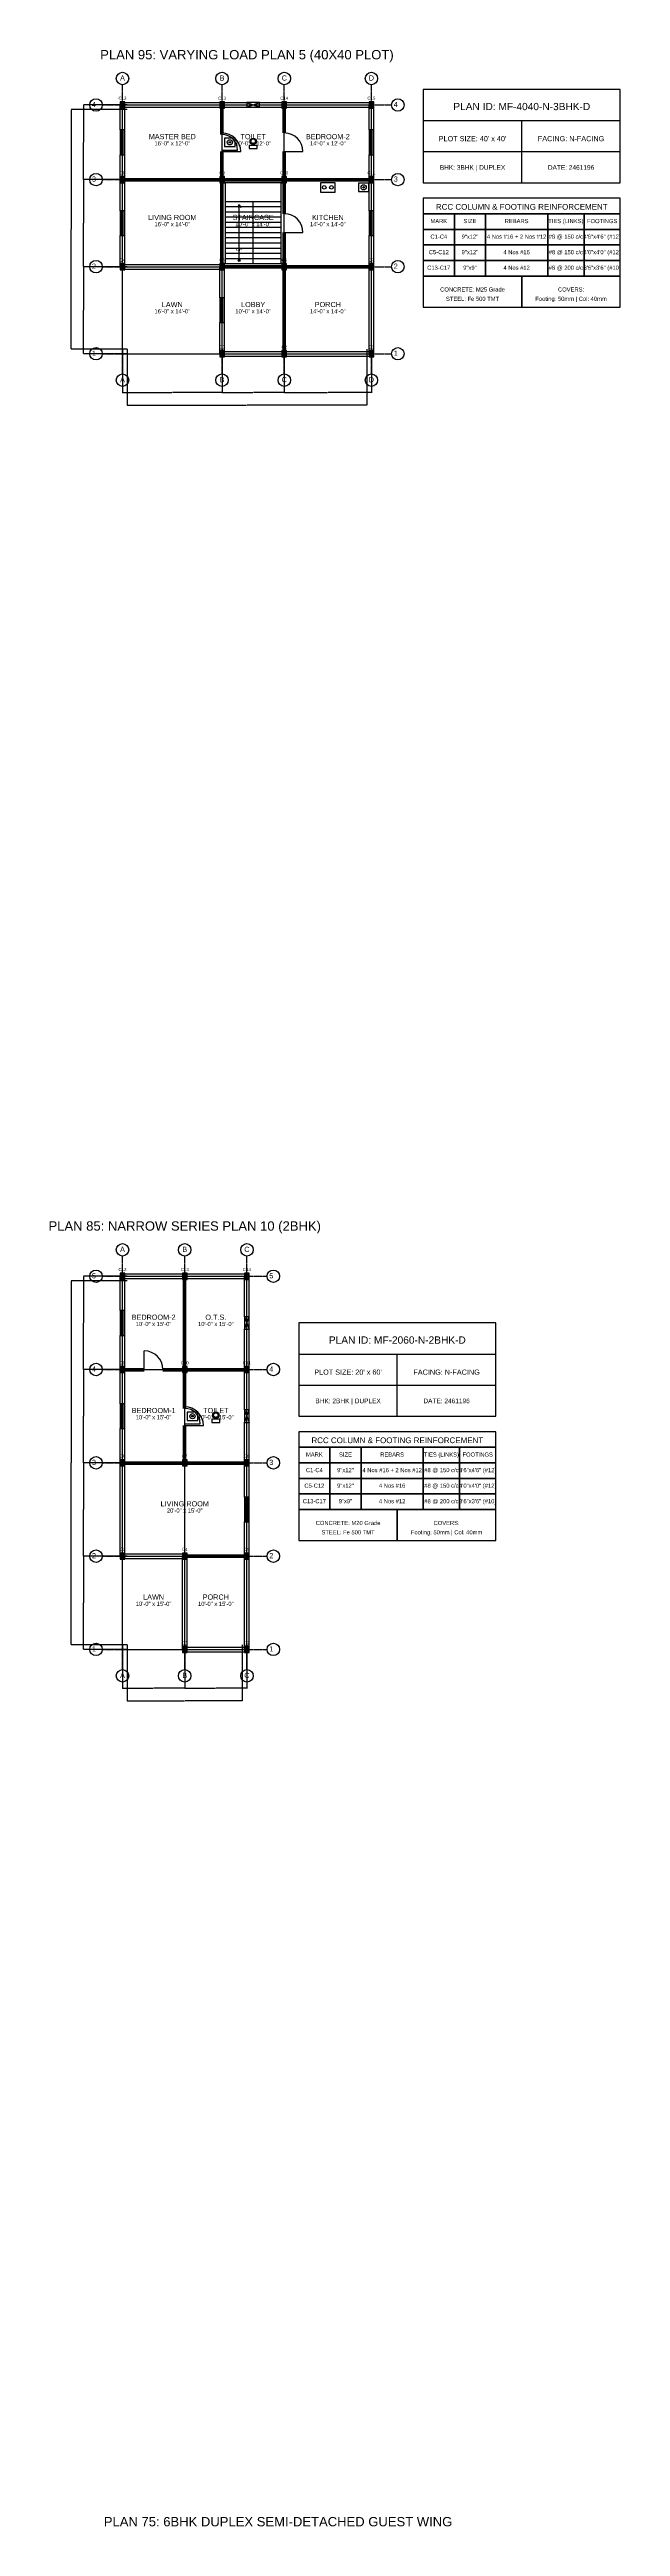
# Model space of a CAD drawing. Header units: inches. Extents: x -134 to 23580, y -99 to 23207.
# Drawn here: x 9859 to 10960, y 18308 to 23087 of the extents above; entities that cross this region are included whole.
import ezdxf
from ezdxf.enums import TextEntityAlignment as Align

# ---------------------------------------------------------------- set-up
doc = ezdxf.new("R2010")
doc.units = ezdxf.units.IN
doc.header["$MEASUREMENT"] = 0
doc.linetypes.add('CENTER', pattern=[2, 1.25, -0.25, 0.25, -0.25])
for name, color, linetype in [('A-COL-HATCH', 251, 'Continuous'), ('A-COLUMN', 1, 'Continuous'), ('A-DIM', 5, 'Continuous'), ('A-DOOR', 30, 'Continuous'), ('A-FIXTURE', 8, 'Continuous'), ('A-STAIR', 6, 'Continuous'), ('A-TEXT', 2, 'Continuous'), ('A-WALL-EXT', 7, 'Continuous'), ('A-WALL-INT', 9, 'Continuous'), ('A-WINDOW', 4, 'Continuous'), ('S-BEAM-FRAMING', 2, 'Continuous'), ('S-BUBBLE', 4, 'Continuous'), ('S-GRID-CENTER', 8, 'CENTER'), ('S-TABLE', 7, 'Continuous'), ('S-TEXT', 3, 'Continuous')]:
    doc.layers.add(name, color=color, linetype=linetype)
doc.styles.get("Standard").update_dxf_attribs({"font": 'arial.ttf'})
doc.dimstyles.get("Standard").update_dxf_attribs({"dimtxt": 0.18, "dimasz": 0.18, "dimexe": 0.18, "dimexo": 0.0625, "dimgap": 0.09, "dimtad": 0, "dimtih": 1, "dimtoh": 1, "dimdec": 4, "dimzin": 0, "dimdsep": 46, "dimtxsty": 'Standard', "dimcen": 0.09, "dimadec": 0, "dimazin": 0, "dimtfac": 1, "dimtdec": 4, "dimtofl": 0, "dimtmove": 0, "dimatfit": 3, "dimfxl": 1, "dimtolj": 1, "dimtzin": 0, "dimarcsym": 0})

# ---------------------------------------------------------------- blocks, each defined once
blk = doc.blocks.new('*D732')
at = {"layer": 'A-DIM', "color": 0, "lineweight": -2, "transparency": 16777216}
for p, q in [((10000, 20008.9), (10000, 19924.8)), ((10120, 20008.9), (10120, 19924.8)), ((10000.2, 19925), (10059.4, 19925)), ((10119.8, 19925), (10060.6, 19925))]:
    blk.add_line(p, q, dxfattribs=at)
at = {"layer": 'A-DIM', "color": 0, "transparency": 16777216}
for points in [[(10000.2, 19925), (10000.2, 19925), (10000, 19925)], [(10119.8, 19925), (10119.8, 19925), (10120, 19925)]]:
    blk.add_solid(points, dxfattribs=at)
at = {"layer": 'Defpoints', "color": 0, "transparency": 16777216}
for p in [(10000, 20009), (10120, 20009), (10120, 19925)]:
    blk.add_point(p, dxfattribs=at)
at = {"layer": 'A-DIM', "color": 0, "transparency": 16777216, "insert": (10060, 19925), "char_height": 0.18, "attachment_point": 5}
blk.add_mtext('\\A1;120.0000', dxfattribs=at)
blk = doc.blocks.new('*D733')
at = {"layer": 'A-DIM', "color": 0, "lineweight": -2, "transparency": 16777216}
for p, q in [((10120, 20008.9), (10120, 19924.8)), ((10240, 20008.9), (10240, 19924.8)), ((10120.2, 19925), (10179.4, 19925)), ((10239.8, 19925), (10180.6, 19925))]:
    blk.add_line(p, q, dxfattribs=at)
at = {"layer": 'A-DIM', "color": 0, "transparency": 16777216}
for points in [[(10120.2, 19925), (10120.2, 19925), (10120, 19925)], [(10239.8, 19925), (10239.8, 19925), (10240, 19925)]]:
    blk.add_solid(points, dxfattribs=at)
at = {"layer": 'Defpoints', "color": 0, "transparency": 16777216}
for p in [(10120, 20009), (10240, 20009), (10240, 19925)]:
    blk.add_point(p, dxfattribs=at)
at = {"layer": 'A-DIM', "color": 0, "transparency": 16777216, "insert": (10180, 19925), "char_height": 0.18, "attachment_point": 5}
blk.add_mtext('\\A1;120.0000', dxfattribs=at)
blk = doc.blocks.new('*D734')
at = {"layer": 'A-DIM', "color": 0, "lineweight": -2, "transparency": 16777216}
for p, q in [((10009, 20008.9), (10009, 19900.8)), ((10231, 20008.9), (10231, 19900.8)), ((10009.2, 19901), (10119.4, 19901)), ((10230.8, 19901), (10120.6, 19901))]:
    blk.add_line(p, q, dxfattribs=at)
at = {"layer": 'A-DIM', "color": 0, "transparency": 16777216}
for points in [[(10009.2, 19901), (10009.2, 19901), (10009, 19901)], [(10230.8, 19901), (10230.8, 19901), (10231, 19901)]]:
    blk.add_solid(points, dxfattribs=at)
at = {"layer": 'Defpoints', "color": 0, "transparency": 16777216}
for p in [(10009, 20009), (10231, 20009), (10231, 19901)]:
    blk.add_point(p, dxfattribs=at)
at = {"layer": 'A-DIM', "color": 0, "transparency": 16777216, "insert": (10120, 19901), "char_height": 0.18, "attachment_point": 5}
blk.add_mtext('\\A1;222.0000', dxfattribs=at)
blk = doc.blocks.new('*D735')
at = {"layer": 'A-DIM', "color": 0, "lineweight": -2, "transparency": 16777216}
for p, q in [((10008.9, 20180), (9924.8, 20180)), ((9925, 20179.8), (9925, 20090.2)), ((9925, 20000.2), (9925, 20089.8)), ((10008.9, 20000), (9924.8, 20000))]:
    blk.add_line(p, q, dxfattribs=at)
at = {"layer": 'A-DIM', "color": 0, "transparency": 16777216}
for points in [[(9925, 20179.8), (9925, 20179.8), (9925, 20180)], [(9925, 20000.2), (9925, 20000.2), (9925, 20000)]]:
    blk.add_solid(points, dxfattribs=at)
at = {"layer": 'Defpoints', "color": 0, "transparency": 16777216}
for p in [(9925, 20180), (10009, 20180), (10009, 20000)]:
    blk.add_point(p, dxfattribs=at)
at = {"layer": 'A-DIM', "color": 0, "transparency": 16777216, "insert": (9925, 20090), "char_height": 0.18, "attachment_point": 5}
blk.add_mtext('\\A1;180.0000', dxfattribs=at)
blk = doc.blocks.new('*D736')
at = {"layer": 'A-DIM', "color": 0, "lineweight": -2, "transparency": 16777216}
for p, q in [((10008.9, 20360), (9924.8, 20360)), ((9925, 20359.8), (9925, 20270.2)), ((9925, 20180.2), (9925, 20269.8)), ((10008.9, 20180), (9924.8, 20180))]:
    blk.add_line(p, q, dxfattribs=at)
at = {"layer": 'A-DIM', "color": 0, "transparency": 16777216}
for points in [[(9925, 20359.8), (9925, 20359.8), (9925, 20360)], [(9925, 20180.2), (9925, 20180.2), (9925, 20180)]]:
    blk.add_solid(points, dxfattribs=at)
at = {"layer": 'Defpoints', "color": 0, "transparency": 16777216}
for p in [(9925, 20360), (10009, 20360), (10009, 20180)]:
    blk.add_point(p, dxfattribs=at)
at = {"layer": 'A-DIM', "color": 0, "transparency": 16777216, "insert": (9925, 20270), "char_height": 0.18, "attachment_point": 5}
blk.add_mtext('\\A1;180.0000', dxfattribs=at)
blk = doc.blocks.new('*D737')
at = {"layer": 'A-DIM', "color": 0, "lineweight": -2, "transparency": 16777216}
for p, q in [((10008.9, 20540), (9924.8, 20540)), ((9925, 20539.8), (9925, 20450.2)), ((9925, 20360.2), (9925, 20449.8)), ((10008.9, 20360), (9924.8, 20360))]:
    blk.add_line(p, q, dxfattribs=at)
at = {"layer": 'A-DIM', "color": 0, "transparency": 16777216}
for points in [[(9925, 20539.8), (9925, 20539.8), (9925, 20540)], [(9925, 20360.2), (9925, 20360.2), (9925, 20360)]]:
    blk.add_solid(points, dxfattribs=at)
at = {"layer": 'Defpoints', "color": 0, "transparency": 16777216}
for p in [(9925, 20540), (10009, 20540), (10009, 20360)]:
    blk.add_point(p, dxfattribs=at)
at = {"layer": 'A-DIM', "color": 0, "transparency": 16777216, "insert": (9925, 20450), "char_height": 0.18, "attachment_point": 5}
blk.add_mtext('\\A1;180.0000', dxfattribs=at)
blk = doc.blocks.new('*D738')
at = {"layer": 'A-DIM', "color": 0, "lineweight": -2, "transparency": 16777216}
for p, q in [((10008.9, 20720), (9924.8, 20720)), ((9925, 20719.8), (9925, 20630.2)), ((9925, 20540.2), (9925, 20629.8)), ((10008.9, 20540), (9924.8, 20540))]:
    blk.add_line(p, q, dxfattribs=at)
at = {"layer": 'A-DIM', "color": 0, "transparency": 16777216}
for points in [[(9925, 20719.8), (9925, 20719.8), (9925, 20720)], [(9925, 20540.2), (9925, 20540.2), (9925, 20540)]]:
    blk.add_solid(points, dxfattribs=at)
at = {"layer": 'Defpoints', "color": 0, "transparency": 16777216}
for p in [(9925, 20720), (10009, 20720), (10009, 20540)]:
    blk.add_point(p, dxfattribs=at)
at = {"layer": 'A-DIM', "color": 0, "transparency": 16777216, "insert": (9925, 20630), "char_height": 0.18, "attachment_point": 5}
blk.add_mtext('\\A1;180.0000', dxfattribs=at)
blk = doc.blocks.new('*D739')
at = {"layer": 'A-DIM', "color": 0, "lineweight": -2, "transparency": 16777216}
for p, q in [((10008.9, 20711), (9900.8, 20711)), ((9901, 20710.8), (9901, 20360.2)), ((9901, 20009.2), (9901, 20359.8)), ((10008.9, 20009), (9900.8, 20009))]:
    blk.add_line(p, q, dxfattribs=at)
at = {"layer": 'A-DIM', "color": 0, "transparency": 16777216}
for points in [[(9901, 20710.8), (9901, 20710.8), (9901, 20711)], [(9901, 20009.2), (9901, 20009.2), (9901, 20009)]]:
    blk.add_solid(points, dxfattribs=at)
at = {"layer": 'Defpoints', "color": 0, "transparency": 16777216}
for p in [(9901, 20711), (10009, 20711), (10009, 20009)]:
    blk.add_point(p, dxfattribs=at)
at = {"layer": 'A-DIM', "color": 0, "transparency": 16777216, "insert": (9901, 20360), "char_height": 0.18, "attachment_point": 5}
blk.add_mtext('\\A1;702.0000', dxfattribs=at)
blk = doc.blocks.new('*D812')
at = {"layer": 'A-DIM', "color": 0, "lineweight": -2, "transparency": 16777216}
for p, q in [((10000, 22508.9), (10000, 22424.8)), ((10192, 22508.9), (10192, 22424.8)), ((10000.2, 22425), (10095.4, 22425)), ((10191.8, 22425), (10096.6, 22425))]:
    blk.add_line(p, q, dxfattribs=at)
at = {"layer": 'A-DIM', "color": 0, "transparency": 16777216}
for points in [[(10000.2, 22425), (10000.2, 22425), (10000, 22425)], [(10191.8, 22425), (10191.8, 22425), (10192, 22425)]]:
    blk.add_solid(points, dxfattribs=at)
at = {"layer": 'Defpoints', "color": 0, "transparency": 16777216}
for p in [(10000, 22509), (10192, 22509), (10192, 22425)]:
    blk.add_point(p, dxfattribs=at)
at = {"layer": 'A-DIM', "color": 0, "transparency": 16777216, "insert": (10096, 22425), "char_height": 0.18, "attachment_point": 5}
blk.add_mtext('\\A1;192.0000', dxfattribs=at)
blk = doc.blocks.new('*D813')
at = {"layer": 'A-DIM', "color": 0, "lineweight": -2, "transparency": 16777216}
for p, q in [((10192, 22508.9), (10192, 22424.8)), ((10312, 22508.9), (10312, 22424.8)), ((10192.2, 22425), (10251.4, 22425)), ((10311.8, 22425), (10252.6, 22425))]:
    blk.add_line(p, q, dxfattribs=at)
at = {"layer": 'A-DIM', "color": 0, "transparency": 16777216}
for points in [[(10192.2, 22425), (10192.2, 22425), (10192, 22425)], [(10311.8, 22425), (10311.8, 22425), (10312, 22425)]]:
    blk.add_solid(points, dxfattribs=at)
at = {"layer": 'Defpoints', "color": 0, "transparency": 16777216}
for p in [(10192, 22509), (10312, 22509), (10312, 22425)]:
    blk.add_point(p, dxfattribs=at)
at = {"layer": 'A-DIM', "color": 0, "transparency": 16777216, "insert": (10252, 22425), "char_height": 0.18, "attachment_point": 5}
blk.add_mtext('\\A1;120.0000', dxfattribs=at)
blk = doc.blocks.new('*D814')
at = {"layer": 'A-DIM', "color": 0, "lineweight": -2, "transparency": 16777216}
for p, q in [((10312, 22508.9), (10312, 22424.8)), ((10480, 22508.9), (10480, 22424.8)), ((10312.2, 22425), (10395.4, 22425)), ((10479.8, 22425), (10396.6, 22425))]:
    blk.add_line(p, q, dxfattribs=at)
at = {"layer": 'A-DIM', "color": 0, "transparency": 16777216}
for points in [[(10312.2, 22425), (10312.2, 22425), (10312, 22425)], [(10479.8, 22425), (10479.8, 22425), (10480, 22425)]]:
    blk.add_solid(points, dxfattribs=at)
at = {"layer": 'Defpoints', "color": 0, "transparency": 16777216}
for p in [(10312, 22509), (10480, 22509), (10480, 22425)]:
    blk.add_point(p, dxfattribs=at)
at = {"layer": 'A-DIM', "color": 0, "transparency": 16777216, "insert": (10396, 22425), "char_height": 0.18, "attachment_point": 5}
blk.add_mtext('\\A1;168.0000', dxfattribs=at)
blk = doc.blocks.new('*D815')
at = {"layer": 'A-DIM', "color": 0, "lineweight": -2, "transparency": 16777216}
for p, q in [((10009, 22508.9375), (10009, 22400.82)), ((10471, 22508.9375), (10471, 22400.82)), ((10009.18, 22401), (10239.393206, 22401)), ((10470.82, 22401), (10240.606794, 22401))]:
    blk.add_line(p, q, dxfattribs=at)
at = {"layer": 'A-DIM', "color": 0, "transparency": 16777216}
for points in [[(10009.18, 22401.03), (10009.18, 22400.97), (10009, 22401)], [(10470.82, 22401.03), (10470.82, 22400.97), (10471, 22401)]]:
    blk.add_solid(points, dxfattribs=at)
at = {"layer": 'Defpoints', "color": 0, "transparency": 16777216}
for p in [(10009, 22509), (10471, 22509), (10471, 22401)]:
    blk.add_point(p, dxfattribs=at)
at = {"layer": 'A-DIM', "color": 0, "transparency": 16777216, "insert": (10240, 22401), "char_height": 0.18, "attachment_point": 5}
blk.add_mtext('\\A1;462.0000', dxfattribs=at)
blk = doc.blocks.new('*D816')
at = {"layer": 'A-DIM', "color": 0, "lineweight": -2, "transparency": 16777216}
for p, q in [((10008.9, 22668), (9924.8, 22668)), ((9925, 22667.8), (9925, 22584.2)), ((9925, 22500.2), (9925, 22583.8)), ((10008.9, 22500), (9924.8, 22500))]:
    blk.add_line(p, q, dxfattribs=at)
at = {"layer": 'A-DIM', "color": 0, "transparency": 16777216}
for points in [[(9925, 22667.8), (9925, 22667.8), (9925, 22668)], [(9925, 22500.2), (9925, 22500.2), (9925, 22500)]]:
    blk.add_solid(points, dxfattribs=at)
at = {"layer": 'Defpoints', "color": 0, "transparency": 16777216}
for p in [(9925, 22668), (10009, 22668), (10009, 22500)]:
    blk.add_point(p, dxfattribs=at)
at = {"layer": 'A-DIM', "color": 0, "transparency": 16777216, "insert": (9925, 22584), "char_height": 0.18, "attachment_point": 5}
blk.add_mtext('\\A1;168.0000', dxfattribs=at)
blk = doc.blocks.new('*D817')
at = {"layer": 'A-DIM', "color": 0, "lineweight": -2, "transparency": 16777216}
for p, q in [((10008.9, 22836), (9924.8, 22836)), ((9925, 22835.8), (9925, 22752.2)), ((9925, 22668.2), (9925, 22751.8)), ((10008.9, 22668), (9924.8, 22668))]:
    blk.add_line(p, q, dxfattribs=at)
at = {"layer": 'A-DIM', "color": 0, "transparency": 16777216}
for points in [[(9925, 22835.8), (9925, 22835.8), (9925, 22836)], [(9925, 22668.2), (9925, 22668.2), (9925, 22668)]]:
    blk.add_solid(points, dxfattribs=at)
at = {"layer": 'Defpoints', "color": 0, "transparency": 16777216}
for p in [(9925, 22836), (10009, 22836), (10009, 22668)]:
    blk.add_point(p, dxfattribs=at)
at = {"layer": 'A-DIM', "color": 0, "transparency": 16777216, "insert": (9925, 22752), "char_height": 0.18, "attachment_point": 5}
blk.add_mtext('\\A1;168.0000', dxfattribs=at)
blk = doc.blocks.new('*D818')
at = {"layer": 'A-DIM', "color": 0, "lineweight": -2, "transparency": 16777216}
for p, q in [((10008.9, 22980), (9924.8, 22980)), ((9925, 22979.8), (9925, 22908.2)), ((9925, 22836.2), (9925, 22907.8)), ((10008.9, 22836), (9924.8, 22836))]:
    blk.add_line(p, q, dxfattribs=at)
at = {"layer": 'A-DIM', "color": 0, "transparency": 16777216}
for points in [[(9925, 22979.8), (9925, 22979.8), (9925, 22980)], [(9925, 22836.2), (9925, 22836.2), (9925, 22836)]]:
    blk.add_solid(points, dxfattribs=at)
at = {"layer": 'Defpoints', "color": 0, "transparency": 16777216}
for p in [(9925, 22980), (10009, 22980), (10009, 22836)]:
    blk.add_point(p, dxfattribs=at)
at = {"layer": 'A-DIM', "color": 0, "transparency": 16777216, "insert": (9925, 22908), "char_height": 0.18, "attachment_point": 5}
blk.add_mtext('\\A1;144.0000', dxfattribs=at)
blk = doc.blocks.new('*D819')
at = {"layer": 'A-DIM', "color": 0, "lineweight": -2, "transparency": 16777216}
for p, q in [((10008.9, 22971), (9900.8, 22971)), ((9901, 22970.8), (9901, 22740.2)), ((9901, 22509.2), (9901, 22739.8)), ((10008.9, 22509), (9900.8, 22509))]:
    blk.add_line(p, q, dxfattribs=at)
at = {"layer": 'A-DIM', "color": 0, "transparency": 16777216}
for points in [[(9901, 22970.8), (9901, 22970.8), (9901, 22971)], [(9901, 22509.2), (9901, 22509.2), (9901, 22509)]]:
    blk.add_solid(points, dxfattribs=at)
at = {"layer": 'Defpoints', "color": 0, "transparency": 16777216}
for p in [(9901, 22971), (10009, 22971), (10009, 22509)]:
    blk.add_point(p, dxfattribs=at)
at = {"layer": 'A-DIM', "color": 0, "transparency": 16777216, "insert": (9901, 22740), "char_height": 0.18, "attachment_point": 5}
blk.add_mtext('\\A1;462.0000', dxfattribs=at)

msp = doc.modelspace()

# ---------------------------------------------------------------- linework, layer by layer
at = {"layer": 'A-COL-HATCH'}
for points in [[(9995.5, 22974), (10004.5, 22974), (9995.5, 22986), (10004.5, 22986)], [(10187.5, 22974), (10196.5, 22974), (10187.5, 22986), (10196.5, 22986)], [(10307.5, 22974), (10316.5, 22974), (10307.5, 22986), (10316.5, 22986)], [(10475.5, 22974), (10484.5, 22974), (10475.5, 22986), (10484.5, 22986)], [(9995.5, 22830), (10004.5, 22830), (9995.5, 22842), (10004.5, 22842)], [(10187.5, 22830), (10196.5, 22830), (10187.5, 22842), (10196.5, 22842)], [(10307.5, 22830), (10316.5, 22830), (10307.5, 22842), (10316.5, 22842)], [(10475.5, 22830), (10484.5, 22830), (10475.5, 22842), (10484.5, 22842)], [(9995.5, 22662), (10004.5, 22662), (9995.5, 22674), (10004.5, 22674)], [(10187.5, 22662), (10196.5, 22662), (10187.5, 22674), (10196.5, 22674)], [(10307.5, 22662), (10316.5, 22662), (10307.5, 22674), (10316.5, 22674)], [(10475.5, 22662), (10484.5, 22662), (10475.5, 22674), (10484.5, 22674)], [(10187.5, 22494), (10196.5, 22494), (10187.5, 22506), (10196.5, 22506)], [(10307.5, 22494), (10316.5, 22494), (10307.5, 22506), (10316.5, 22506)], [(10475.5, 22494), (10484.5, 22494), (10475.5, 22506), (10484.5, 22506)], [(9995.5, 20714), (10004.5, 20714), (9995.5, 20726), (10004.5, 20726)], [(10115.5, 20714), (10124.5, 20714), (10115.5, 20726), (10124.5, 20726)], [(10235.5, 20714), (10244.5, 20714), (10235.5, 20726), (10244.5, 20726)], [(9995.5, 20534), (10004.5, 20534), (9995.5, 20546), (10004.5, 20546)], [(10115.5, 20534), (10124.5, 20534), (10115.5, 20546), (10124.5, 20546)], [(10235.5, 20534), (10244.5, 20534), (10235.5, 20546), (10244.5, 20546)], [(9995.5, 20354), (10004.5, 20354), (9995.5, 20366), (10004.5, 20366)], [(10115.5, 20354), (10124.5, 20354), (10115.5, 20366), (10124.5, 20366)], [(10235.5, 20354), (10244.5, 20354), (10235.5, 20366), (10244.5, 20366)], [(9995.5, 20174), (10004.5, 20174), (9995.5, 20186), (10004.5, 20186)], [(10115.5, 20174), (10124.5, 20174), (10115.5, 20186), (10124.5, 20186)], [(10235.5, 20174), (10244.5, 20174), (10235.5, 20186), (10244.5, 20186)], [(10115.5, 19994), (10124.5, 19994), (10115.5, 20006), (10124.5, 20006)], [(10235.5, 19994), (10244.5, 19994), (10235.5, 20006), (10244.5, 20006)]]:
    msp.add_solid(points, dxfattribs=at)
at = {"layer": 'A-COLUMN'}
for points in [[(9995.5, 22974), (10004.5, 22974), (10004.5, 22986), (9995.5, 22986)], [(10187.5, 22974), (10196.5, 22974), (10196.5, 22986), (10187.5, 22986)], [(10307.5, 22974), (10316.5, 22974), (10316.5, 22986), (10307.5, 22986)], [(10475.5, 22974), (10484.5, 22974), (10484.5, 22986), (10475.5, 22986)], [(9995.5, 22830), (10004.5, 22830), (10004.5, 22842), (9995.5, 22842)], [(10187.5, 22830), (10196.5, 22830), (10196.5, 22842), (10187.5, 22842)], [(10307.5, 22830), (10316.5, 22830), (10316.5, 22842), (10307.5, 22842)], [(10475.5, 22830), (10484.5, 22830), (10484.5, 22842), (10475.5, 22842)], [(9995.5, 22662), (10004.5, 22662), (10004.5, 22674), (9995.5, 22674)], [(10187.5, 22662), (10196.5, 22662), (10196.5, 22674), (10187.5, 22674)], [(10307.5, 22662), (10316.5, 22662), (10316.5, 22674), (10307.5, 22674)], [(10475.5, 22662), (10484.5, 22662), (10484.5, 22674), (10475.5, 22674)], [(10187.5, 22494), (10196.5, 22494), (10196.5, 22506), (10187.5, 22506)], [(10307.5, 22494), (10316.5, 22494), (10316.5, 22506), (10307.5, 22506)], [(10475.5, 22494), (10484.5, 22494), (10484.5, 22506), (10475.5, 22506)], [(9995.5, 20714), (10004.5, 20714), (10004.5, 20726), (9995.5, 20726)], [(10115.5, 20714), (10124.5, 20714), (10124.5, 20726), (10115.5, 20726)], [(10235.5, 20714), (10244.5, 20714), (10244.5, 20726), (10235.5, 20726)], [(9995.5, 20534), (10004.5, 20534), (10004.5, 20546), (9995.5, 20546)], [(10115.5, 20534), (10124.5, 20534), (10124.5, 20546), (10115.5, 20546)], [(10235.5, 20534), (10244.5, 20534), (10244.5, 20546), (10235.5, 20546)], [(9995.5, 20354), (10004.5, 20354), (10004.5, 20366), (9995.5, 20366)], [(10115.5, 20354), (10124.5, 20354), (10124.5, 20366), (10115.5, 20366)], [(10235.5, 20354), (10244.5, 20354), (10244.5, 20366), (10235.5, 20366)], [(9995.5, 20174), (10004.5, 20174), (10004.5, 20186), (9995.5, 20186)], [(10115.5, 20174), (10124.5, 20174), (10124.5, 20186), (10115.5, 20186)], [(10235.5, 20174), (10244.5, 20174), (10244.5, 20186), (10235.5, 20186)], [(10115.5, 19994), (10124.5, 19994), (10124.5, 20006), (10115.5, 20006)], [(10235.5, 19994), (10244.5, 19994), (10244.5, 20006), (10235.5, 20006)]]:
    msp.add_lwpolyline(points, close=True, dxfattribs=at)
at = {"layer": 'A-DOOR'}
for p, q in [((10192, 22893), (10222, 22893)), ((10192, 22890), (10228, 22890)), ((10312, 22890), (10348, 22890)), ((10312, 22734), (10348, 22734)), ((10042, 20540), (10042, 20576)), ((10120, 20435), (10150, 20435)), ((10120, 20432), (10156, 20432))]:
    msp.add_line(p, q, dxfattribs=at)
for centre, radius in [((10192, 22890), 36), ((10192, 22893), 30), ((10312, 22890), 36), ((10312, 22734), 36), ((10042, 20540), 36), ((10120, 20432), 36), ((10120, 20435), 30)]:
    msp.add_arc(centre, radius, 0, 90, dxfattribs=at)
at = {"layer": 'A-FIXTURE'}
for points in [[(10197, 22900), (10217, 22900), (10217, 22916), (10197, 22916)], [(10244, 22896), (10260, 22896), (10260, 22902), (10244, 22902)], [(10382, 22812), (10410, 22812), (10410, 22830), (10382, 22830)], [(10455, 22813), (10475, 22813), (10475, 22829), (10455, 22829)], [(10125, 20442), (10145, 20442), (10145, 20458), (10125, 20458)], [(10172, 20438), (10188, 20438), (10188, 20444), (10172, 20444)]]:
    msp.add_lwpolyline(points, close=True, dxfattribs=at)
for centre, radius in [((10207, 22908), 5), ((10207, 22908), 1.5), ((10252, 22910), 6), ((10252, 22910), 4.5), ((10389, 22821), 3.5), ((10403, 22821), 3.5), ((10465, 22821), 5), ((10465, 22821), 1.5), ((10180, 20452), 6), ((10180, 20452), 4.5), ((10135, 20450), 5), ((10135, 20450), 1.5)]:
    msp.add_circle(centre, radius, dxfattribs=at)
at = {"layer": 'A-STAIR'}
for p, q in [((10198, 22794), (10306, 22794)), ((10198, 22784), (10252, 22784)), ((10198, 22774), (10252, 22774)), ((10198, 22764), (10252, 22764)), ((10198, 22754), (10252, 22754)), ((10225, 22788), (10222, 22782)), ((10225, 22680), (10225, 22788)), ((10225, 22788), (10228, 22782)), ((10252, 22674), (10252, 22794)), ((10252, 22784), (10306, 22784)), ((10252, 22774), (10306, 22774)), ((10252, 22764), (10306, 22764)), ((10252, 22754), (10306, 22754)), ((10198, 22744), (10252, 22744)), ((10198, 22734), (10252, 22734)), ((10198, 22724), (10252, 22724)), ((10198, 22714), (10252, 22714)), ((10198, 22704), (10252, 22704)), ((10252, 22744), (10306, 22744)), ((10252, 22734), (10306, 22734)), ((10252, 22724), (10306, 22724)), ((10252, 22714), (10306, 22714)), ((10252, 22704), (10306, 22704)), ((10198, 22694), (10252, 22694)), ((10198, 22684), (10252, 22684)), ((10252, 22694), (10306, 22694)), ((10252, 22684), (10306, 22684))]:
    msp.add_line(p, q, dxfattribs=at)
msp.add_lwpolyline([(10198, 22674), (10306, 22674), (10306, 22830), (10198, 22830)], close=True, dxfattribs=at)
msp.add_circle((10225, 22680), 2, dxfattribs=at)
at = {"layer": 'A-WALL-EXT'}
for p, q in [((9995.5, 22932), (9995.5, 22980)), ((10000, 22984.5), (10192, 22984.5)), ((10000, 22975.5), (10192, 22975.5)), ((10004.5, 22932), (10004.5, 22980)), ((10192, 22984.5), (10240, 22984.5)), ((10192, 22975.5), (10240, 22975.5)), ((10264, 22984.5), (10312, 22984.5)), ((10264, 22975.5), (10312, 22975.5)), ((10312, 22984.5), (10480, 22984.5)), ((10312, 22975.5), (10480, 22975.5)), ((10475.5, 22932), (10475.5, 22980)), ((10484.5, 22932), (10484.5, 22980)), ((10580, 22950), (10960, 22950)), ((10770, 22830), (10770, 22950)), ((9995.5, 22836), (9995.5, 22884)), ((10004.5, 22836), (10004.5, 22884)), ((10475.5, 22836), (10475.5, 22884)), ((10484.5, 22836), (10484.5, 22884)), ((10580, 22890), (10960, 22890)), ((9995.5, 22776), (9995.5, 22836)), ((10004.5, 22776), (10004.5, 22836)), ((10475.5, 22776), (10475.5, 22836)), ((10484.5, 22776), (10484.5, 22836)), ((9995.5, 22668), (9995.5, 22728)), ((10004.5, 22668), (10004.5, 22728)), ((10475.5, 22668), (10475.5, 22728)), ((10484.5, 22668), (10484.5, 22728)), ((10000, 22672.5), (10192, 22672.5)), ((10000, 22663.5), (10192, 22663.5)), ((10187.5, 22608), (10187.5, 22668)), ((10196.5, 22608), (10196.5, 22668)), ((10475.5, 22500), (10475.5, 22668)), ((10484.5, 22500), (10484.5, 22668)), ((10187.5, 22500), (10187.5, 22560)), ((10196.5, 22500), (10196.5, 22560)), ((10192, 22504.5), (10312, 22504.5)), ((10192, 22495.5), (10312, 22495.5)), ((10312, 22504.5), (10480, 22504.5)), ((10312, 22495.5), (10480, 22495.5)), ((9995.5, 20654), (9995.5, 20720)), ((10000, 20724.5), (10120, 20724.5)), ((10000, 20715.5), (10120, 20715.5)), ((10004.5, 20654), (10004.5, 20720)), ((10120, 20724.5), (10240, 20724.5)), ((10120, 20715.5), (10240, 20715.5)), ((10235.5, 20642), (10235.5, 20720)), ((10244.5, 20642), (10244.5, 20720)), ((9995.5, 20540), (9995.5, 20606)), ((10004.5, 20540), (10004.5, 20606)), ((10235.5, 20540), (10235.5, 20618)), ((10244.5, 20540), (10244.5, 20618)), ((10340, 20570), (10720, 20570)), ((10530, 20450), (10530, 20570)), ((9995.5, 20474), (9995.5, 20540)), ((10004.5, 20474), (10004.5, 20540)), ((10235.5, 20462), (10235.5, 20540)), ((10244.5, 20462), (10244.5, 20540)), ((10340, 20510), (10720, 20510)), ((9995.5, 20360), (9995.5, 20426)), ((10004.5, 20360), (10004.5, 20426)), ((10235.5, 20360), (10235.5, 20438)), ((10244.5, 20360), (10244.5, 20438)), ((9995.5, 20180), (9995.5, 20360)), ((10004.5, 20180), (10004.5, 20360)), ((10235.5, 20294), (10235.5, 20360)), ((10244.5, 20294), (10244.5, 20360)), ((10235.5, 20180), (10235.5, 20246)), ((10244.5, 20180), (10244.5, 20246)), ((10000, 20184.5), (10120, 20184.5)), ((10000, 20175.5), (10120, 20175.5)), ((10115.5, 20000), (10115.5, 20180)), ((10124.5, 20000), (10124.5, 20180)), ((10235.5, 20000), (10235.5, 20180)), ((10244.5, 20000), (10244.5, 20180)), ((10120, 20004.5), (10240, 20004.5)), ((10120, 19995.5), (10240, 19995.5))]:
    msp.add_line(p, q, dxfattribs=at)
for points in [[(10580, 22830), (10960, 22830), (10960, 23010), (10580, 23010)], [(10340, 20450), (10720, 20450), (10720, 20630), (10340, 20630)]]:
    msp.add_lwpolyline(points, close=True, dxfattribs=at)
at = {"layer": 'A-WALL-INT'}
for p, q in [((10189.75, 22923), (10189.75, 22980)), ((10194.25, 22923), (10194.25, 22980)), ((10309.75, 22926), (10309.75, 22980)), ((10314.25, 22926), (10314.25, 22980)), ((10189.75, 22836), (10189.75, 22890)), ((10194.25, 22836), (10194.25, 22890)), ((10309.75, 22836), (10309.75, 22890)), ((10314.25, 22836), (10314.25, 22890)), ((10000, 22838.25), (10192, 22838.25)), ((10000, 22833.75), (10192, 22833.75)), ((10189.75, 22668), (10189.75, 22836)), ((10192, 22838.25), (10312, 22838.25)), ((10192, 22833.75), (10312, 22833.75)), ((10194.25, 22668), (10194.25, 22836)), ((10309.75, 22770), (10309.75, 22836)), ((10312, 22838.25), (10480, 22838.25)), ((10312, 22833.75), (10480, 22833.75)), ((10314.25, 22770), (10314.25, 22836)), ((10309.75, 22668), (10309.75, 22734)), ((10314.25, 22668), (10314.25, 22734)), ((10192, 22670.25), (10312, 22670.25)), ((10192, 22665.75), (10312, 22665.75)), ((10309.75, 22500), (10309.75, 22668)), ((10312, 22670.25), (10480, 22670.25)), ((10312, 22665.75), (10480, 22665.75)), ((10314.25, 22500), (10314.25, 22668)), ((10117.75, 20540), (10117.75, 20720)), ((10122.25, 20540), (10122.25, 20720)), ((10000, 20542.25), (10042, 20542.25)), ((10000, 20537.75), (10042, 20537.75)), ((10078, 20542.25), (10120, 20542.25)), ((10078, 20537.75), (10120, 20537.75)), ((10117.75, 20465), (10117.75, 20540)), ((10120, 20542.25), (10240, 20542.25)), ((10120, 20537.75), (10240, 20537.75)), ((10122.25, 20465), (10122.25, 20540)), ((10117.75, 20360), (10117.75, 20432)), ((10122.25, 20360), (10122.25, 20432)), ((10000, 20362.25), (10120, 20362.25)), ((10120, 20362.25), (10240, 20362.25)), ((10000, 20357.75), (10120, 20357.75)), ((10120, 20357.75), (10240, 20357.75)), ((10120, 20182.25), (10240, 20182.25)), ((10120, 20177.75), (10240, 20177.75))]:
    msp.add_line(p, q, dxfattribs=at)
at = {"layer": 'A-WINDOW'}
for p, q in [((10240, 22975.5), (10264, 22984.5)), ((10240, 22984.5), (10264, 22975.5)), ((9998.5, 22884), (9998.5, 22932)), ((10001.5, 22884), (10001.5, 22932)), ((10478.5, 22884), (10478.5, 22932)), ((10481.5, 22884), (10481.5, 22932)), ((9998.5, 22728), (9998.5, 22776)), ((10001.5, 22728), (10001.5, 22776)), ((10478.5, 22728), (10478.5, 22776)), ((10481.5, 22728), (10481.5, 22776)), ((10190.5, 22560), (10190.5, 22608)), ((10193.5, 22560), (10193.5, 22608)), ((9998.5, 20606), (9998.5, 20654)), ((10001.5, 20606), (10001.5, 20654)), ((10235.5, 20618), (10244.5, 20642)), ((10235.5, 20642), (10244.5, 20618)), ((9998.5, 20426), (9998.5, 20474)), ((10001.5, 20426), (10001.5, 20474)), ((10235.5, 20438), (10244.5, 20462)), ((10235.5, 20462), (10244.5, 20438)), ((10238.5, 20246), (10238.5, 20294)), ((10241.5, 20246), (10241.5, 20294))]:
    msp.add_line(p, q, dxfattribs=at)
for points in [[(10240, 22975.5), (10264, 22975.5), (10264, 22984.5), (10240, 22984.5)], [(9995.5, 22884), (10004.5, 22884), (10004.5, 22932), (9995.5, 22932)], [(10475.5, 22884), (10484.5, 22884), (10484.5, 22932), (10475.5, 22932)], [(9995.5, 22728), (10004.5, 22728), (10004.5, 22776), (9995.5, 22776)], [(10475.5, 22728), (10484.5, 22728), (10484.5, 22776), (10475.5, 22776)], [(10187.5, 22560), (10196.5, 22560), (10196.5, 22608), (10187.5, 22608)], [(9995.5, 20606), (10004.5, 20606), (10004.5, 20654), (9995.5, 20654)], [(10235.5, 20618), (10244.5, 20618), (10244.5, 20642), (10235.5, 20642)], [(9995.5, 20426), (10004.5, 20426), (10004.5, 20474), (9995.5, 20474)], [(10235.5, 20438), (10244.5, 20438), (10244.5, 20462), (10235.5, 20462)], [(10235.5, 20246), (10244.5, 20246), (10244.5, 20294), (10235.5, 20294)]]:
    msp.add_lwpolyline(points, close=True, dxfattribs=at)
at = {"layer": 'S-BEAM-FRAMING'}
for p, q in [((10000, 22500), (10000, 22980)), ((10000, 22980), (10480, 22980)), ((10192, 22500), (10192, 22980)), ((10312, 22500), (10312, 22980)), ((10480, 22500), (10480, 22980)), ((10000, 22836), (10480, 22836)), ((10000, 22668), (10480, 22668)), ((10000, 22500), (10480, 22500)), ((10000, 20000), (10000, 20720)), ((10000, 20720), (10240, 20720)), ((10120, 20000), (10120, 20720)), ((10240, 20000), (10240, 20720)), ((10000, 20540), (10240, 20540)), ((10000, 20360), (10240, 20360)), ((10000, 20180), (10240, 20180)), ((10000, 20000), (10240, 20000))]:
    msp.add_line(p, q, dxfattribs=at)
at = {"layer": 'S-BUBBLE'}
for centre in [(10000, 23031), (10192, 23031), (10312, 23031), (10480, 23031), (9949, 22980), (10531, 22980), (9949, 22836), (10531, 22836), (9949, 22668), (10531, 22668), (9949, 22500), (10531, 22500), (10000, 22449), (10192, 22449), (10312, 22449), (10480, 22449), (10000, 20771), (10120, 20771), (10240, 20771), (9949, 20720), (10291, 20720), (9949, 20540), (10291, 20540), (9949, 20360), (10291, 20360), (9949, 20180), (10291, 20180), (9949, 20000), (10291, 20000), (10000, 19949), (10120, 19949), (10240, 19949)]:
    msp.add_circle(centre, 12, dxfattribs=at)
at = {"layer": 'S-GRID-CENTER'}
for p, q in [((10000, 22461), (10000, 23019)), ((10192, 22461), (10192, 23019)), ((10312, 22461), (10312, 23019)), ((10480, 22461), (10480, 23019)), ((9961, 22980), (10519, 22980)), ((9961, 22836), (10519, 22836)), ((9961, 22668), (10519, 22668)), ((9961, 22500), (10519, 22500)), ((10000, 19961), (10000, 20759)), ((10120, 19961), (10120, 20759)), ((10240, 19961), (10240, 20759)), ((9961, 20720), (10279, 20720)), ((9961, 20540), (10279, 20540)), ((9961, 20360), (10279, 20360)), ((9961, 20180), (10279, 20180)), ((9961, 20000), (10279, 20000))]:
    msp.add_line(p, q, dxfattribs=at)
at = {"layer": 'S-TABLE'}
for points in [[(10580, 22770), (10960, 22770), (10960, 22800), (10580, 22800)], [(10580, 22740), (10640, 22740), (10640, 22770), (10580, 22770)], [(10640, 22740), (10700, 22740), (10700, 22770), (10640, 22770)], [(10700, 22740), (10820, 22740), (10820, 22770), (10700, 22770)], [(10820, 22740), (10890, 22740), (10890, 22770), (10820, 22770)], [(10890, 22740), (10960, 22740), (10960, 22770), (10890, 22770)], [(10580, 22710), (10640, 22710), (10640, 22740), (10580, 22740)], [(10580, 22680), (10640, 22680), (10640, 22710), (10580, 22710)], [(10640, 22710), (10700, 22710), (10700, 22740), (10640, 22740)], [(10640, 22680), (10700, 22680), (10700, 22710), (10640, 22710)], [(10700, 22710), (10820, 22710), (10820, 22740), (10700, 22740)], [(10700, 22680), (10820, 22680), (10820, 22710), (10700, 22710)], [(10820, 22710), (10890, 22710), (10890, 22740), (10820, 22740)], [(10820, 22680), (10890, 22680), (10890, 22710), (10820, 22710)], [(10890, 22710), (10960, 22710), (10960, 22740), (10890, 22740)], [(10890, 22680), (10960, 22680), (10960, 22710), (10890, 22710)], [(10580, 22650), (10640, 22650), (10640, 22680), (10580, 22680)], [(10640, 22650), (10700, 22650), (10700, 22680), (10640, 22680)], [(10700, 22650), (10820, 22650), (10820, 22680), (10700, 22680)], [(10820, 22650), (10890, 22650), (10890, 22680), (10820, 22680)], [(10890, 22650), (10960, 22650), (10960, 22680), (10890, 22680)], [(10580, 22590), (10770, 22590), (10770, 22650), (10580, 22650)], [(10770, 22590), (10960, 22590), (10960, 22650), (10770, 22650)], [(10340, 20390), (10720, 20390), (10720, 20420), (10340, 20420)], [(10340, 20360), (10400, 20360), (10400, 20390), (10340, 20390)], [(10340, 20330), (10400, 20330), (10400, 20360), (10340, 20360)], [(10400, 20360), (10460, 20360), (10460, 20390), (10400, 20390)], [(10400, 20330), (10460, 20330), (10460, 20360), (10400, 20360)], [(10460, 20360), (10580, 20360), (10580, 20390), (10460, 20390)], [(10460, 20330), (10580, 20330), (10580, 20360), (10460, 20360)], [(10580, 20360), (10650, 20360), (10650, 20390), (10580, 20390)], [(10580, 20330), (10650, 20330), (10650, 20360), (10580, 20360)], [(10650, 20360), (10720, 20360), (10720, 20390), (10650, 20390)], [(10650, 20330), (10720, 20330), (10720, 20360), (10650, 20360)], [(10340, 20300), (10400, 20300), (10400, 20330), (10340, 20330)], [(10400, 20300), (10460, 20300), (10460, 20330), (10400, 20330)], [(10460, 20300), (10580, 20300), (10580, 20330), (10460, 20330)], [(10580, 20300), (10650, 20300), (10650, 20330), (10580, 20330)], [(10650, 20300), (10720, 20300), (10720, 20330), (10650, 20330)], [(10340, 20270), (10400, 20270), (10400, 20300), (10340, 20300)], [(10340, 20210), (10530, 20210), (10530, 20270), (10340, 20270)], [(10400, 20270), (10460, 20270), (10460, 20300), (10400, 20300)], [(10460, 20270), (10580, 20270), (10580, 20300), (10460, 20300)], [(10530, 20210), (10720, 20210), (10720, 20270), (10530, 20270)], [(10580, 20270), (10650, 20270), (10650, 20300), (10580, 20300)], [(10650, 20270), (10720, 20270), (10720, 20300), (10650, 20300)]]:
    msp.add_lwpolyline(points, close=True, dxfattribs=at)

# ---------------------------------------------------------------- texts
at = {"layer": 'A-TEXT'}
for s, height, p in [('PLAN 95: VARYING LOAD PLAN 5 (40X40 PLOT)', 18, (10240, 23068)), ('C12', 6, (10000, 22990)), ('C13', 6, (10192, 22990)), ('C14', 6, (10312, 22990)), ('C15', 6, (10480, 22990)), ('PLAN ID: MF-4040-N-3BHK-D', 14, (10770, 22970)), ('MASTER BED', 10, (10096, 22914)), ('16\'-0" x 12\'-0"', 8, (10096, 22902)), ('10\'-0" x 12\'-0"', 8, (10252, 22902)), ('TOILET', 10, (10252, 22914)), ('BEDROOM-2', 10, (10396, 22914)), ('14\'-0" x 12\'-0"', 8, (10396, 22902)), ("PLOT SIZE: 40' x 40'", 10, (10675, 22910)), ('FACING: N-FACING', 10, (10865, 22910)), ('C8', 6, (10000, 22846)), ('C9', 6, (10192, 22846)), ('C10', 6, (10312, 22846)), ('C11', 6, (10480, 22846)), ('BHK: 3BHK | DUPLEX', 9, (10675, 22855)), ('DATE: 2461196', 9, (10865, 22855)), ('LIVING ROOM', 10, (10096, 22758)), ('16\'-0" x 14\'-0"', 8, (10096, 22746)), ('STAIRCASE', 10, (10252, 22758)), ('10\'-0" x 14\'-0"', 8, (10252, 22746)), ('14\'-0" x 14\'-0"', 8, (10396, 22746)), ('KITCHEN', 10, (10396, 22758)), ('UP', 6, (10225, 22698)), ('C4', 6, (10000, 22678)), ('C5', 6, (10192, 22678)), ('C6', 6, (10312, 22678)), ('C7', 6, (10480, 22678)), ('16\'-0" x 14\'-0"', 8, (10096, 22578)), ('LAWN', 10, (10096, 22590)), ('10\'-0" x 14\'-0"', 8, (10252, 22578)), ('LOBBY', 10, (10252, 22590)), ('14\'-0" x 14\'-0"', 8, (10396, 22578)), ('PORCH', 10, (10396, 22590)), ('C1', 6, (10192, 22510)), ('C2', 6, (10312, 22510)), ('C3', 6, (10480, 22510)), ('PLAN 85: NARROW SERIES PLAN 10 (2BHK)', 18, (10120, 20808)), ('C12', 6, (10000, 20730)), ('C13', 6, (10120, 20730)), ('C14', 6, (10240, 20730)), ('BEDROOM-2', 10, (10060, 20636)), ('10\'-0" x 15\'-0"', 8, (10060, 20624)), ('10\'-0" x 15\'-0"', 8, (10180, 20624)), ('O.T.S.', 10, (10180, 20636)), ('PLAN ID: MF-2060-N-2BHK-D', 14, (10530, 20590)), ('C9', 6, (10000, 20550)), ('C10', 6, (10120, 20550)), ('C11', 6, (10240, 20550)), ("PLOT SIZE: 20' x 60'", 10, (10435, 20530)), ('FACING: N-FACING', 10, (10625, 20530)), ('BEDROOM-1', 10, (10060, 20456)), ('TOILET', 10, (10180, 20456)), ('BHK: 2BHK | DUPLEX', 9, (10435, 20475)), ('DATE: 2461196', 9, (10625, 20475)), ('10\'-0" x 15\'-0"', 8, (10060, 20444)), ('10\'-0" x 15\'-0"', 8, (10180, 20444)), ('C6', 6, (10000, 20370)), ('C7', 6, (10120, 20370)), ('C8', 6, (10240, 20370)), ('LIVING ROOM', 10, (10120, 20276)), ('20\'-0" x 15\'-0"', 8, (10120, 20264)), ('C3', 6, (10000, 20190)), ('C4', 6, (10120, 20190)), ('C5', 6, (10240, 20190)), ('10\'-0" x 15\'-0"', 8, (10060, 20084)), ('LAWN', 10, (10060, 20096)), ('10\'-0" x 15\'-0"', 8, (10180, 20084)), ('PORCH', 10, (10180, 20096)), ('C1', 6, (10120, 20010)), ('C2', 6, (10240, 20010)), ('PLAN 75: 6BHK DUPLEX SEMI-DETACHED GUEST WING', 18, (10300, 18308))]:
    msp.add_text(s, height=height, dxfattribs=at).set_placement(p, align=Align.CENTER)
at = {"layer": 'S-TEXT'}
for s, height, p in [('A', 10, (10000, 23027)), ('B', 10, (10192, 23027)), ('C', 10, (10312, 23027)), ('D', 10, (10480, 23027)), ('4', 10, (9945, 22976)), ('4', 10, (10527, 22976)), ('3', 10, (9945, 22832)), ('3', 10, (10527, 22832)), ('MARK', 8, (10610, 22752)), ('RCC COLUMN & FOOTING REINFORCEMENT', 11, (10770, 22778)), ('SIZE', 8, (10670, 22752)), ('REBARS', 8, (10760, 22752)), ('TIES (LINKS)', 8, (10855, 22752)), ('FOOTINGS', 8, (10925, 22752)), ('C1-C4', 8, (10610, 22722)), ('9"x12"', 8, (10670, 22722)), ('4 Nos #16 + 2 Nos #12', 8, (10760, 22722)), ('#8 @ 150 c/c', 8, (10855, 22722)), ('4\'6"x4\'6" (#12)', 8, (10925, 22722)), ('2', 10, (9945, 22664)), ('2', 10, (10527, 22664)), ('C13-C17', 8, (10610, 22662)), ('C5-C12', 8, (10610, 22692)), ('9"x12"', 8, (10670, 22692)), ('9"x9"', 8, (10670, 22662)), ('4 Nos #16', 8, (10760, 22692)), ('4 Nos #12', 8, (10760, 22662)), ('#8 @ 150 c/c', 8, (10855, 22692)), ('#8 @ 200 c/c', 8, (10855, 22662)), ('4\'0"x4\'0" (#12)', 8, (10925, 22692)), ('3\'6"x3\'6" (#10)', 8, (10925, 22662)), ('CONCRETE: M25 Grade', 8, (10675, 22620)), ('STEEL: Fe 500 TMT', 8, (10675, 22602)), ('Footing: 50mm | Col: 40mm', 8, (10865, 22602)), ('COVERS:', 8, (10865, 22620)), ('1', 10, (9945, 22496)), ('1', 10, (10527, 22496)), ('A', 10, (10000, 22445)), ('B', 10, (10192, 22445)), ('C', 10, (10312, 22445)), ('D', 10, (10480, 22445)), ('A', 10, (10000, 20767)), ('B', 10, (10120, 20767)), ('C', 10, (10240, 20767)), ('5', 10, (9945, 20716)), ('5', 10, (10287, 20716)), ('4', 10, (9945, 20536)), ('4', 10, (10287, 20536)), ('RCC COLUMN & FOOTING REINFORCEMENT', 11, (10530, 20398)), ('3', 10, (9945, 20356)), ('3', 10, (10287, 20356)), ('MARK', 8, (10370, 20372)), ('SIZE', 8, (10430, 20372)), ('REBARS', 8, (10520, 20372)), ('TIES (LINKS)', 8, (10615, 20372)), ('FOOTINGS', 8, (10685, 20372)), ('C5-C12', 8, (10370, 20312)), ('C1-C4', 8, (10370, 20342)), ('9"x12"', 8, (10430, 20342)), ('9"x12"', 8, (10430, 20312)), ('4 Nos #16 + 2 Nos #12', 8, (10520, 20342)), ('4 Nos #16', 8, (10520, 20312)), ('#8 @ 150 c/c', 8, (10615, 20342)), ('#8 @ 150 c/c', 8, (10615, 20312)), ('4\'6"x4\'6" (#12)', 8, (10685, 20342)), ('4\'0"x4\'0" (#12)', 8, (10685, 20312)), ('C13-C17', 8, (10370, 20282)), ('9"x9"', 8, (10430, 20282)), ('4 Nos #12', 8, (10520, 20282)), ('#8 @ 200 c/c', 8, (10615, 20282)), ('3\'6"x3\'6" (#10)', 8, (10685, 20282)), ('CONCRETE: M20 Grade', 8, (10435, 20240)), ('STEEL: Fe 500 TMT', 8, (10435, 20222)), ('Footing: 50mm | Col: 40mm', 8, (10625, 20222)), ('COVERS:', 8, (10625, 20240)), ('2', 10, (9945, 20176)), ('2', 10, (10287, 20176)), ('1', 10, (9945, 19996)), ('1', 10, (10287, 19996)), ('A', 10, (10000, 19945)), ('B', 10, (10120, 19945)), ('C', 10, (10240, 19945))]:
    msp.add_text(s, height=height, dxfattribs=at).set_placement(p, align=Align.CENTER)

# ---------------------------------------------------------------- dimensions: what is measured, and where the dimension line sits
at = {"layer": 'A-DIM'}
for base, p1, p2, picture, middle in [((9901, 22971), (10009, 22509), (10009, 22971), '*D819', (9901, 22740)), ((9925, 22980), (10009, 22836), (10009, 22980), '*D818', (9925, 22908)), ((9925, 22836), (10009, 22668), (10009, 22836), '*D817', (9925, 22752)), ((9925, 22668), (10009, 22500), (10009, 22668), '*D816', (9925, 22584)), ((9901, 20711), (10009, 20009), (10009, 20711), '*D739', (9901, 20360)), ((9925, 20720), (10009, 20540), (10009, 20720), '*D738', (9925, 20630)), ((9925, 20540), (10009, 20360), (10009, 20540), '*D737', (9925, 20450)), ((9925, 20360), (10009, 20180), (10009, 20360), '*D736', (9925, 20270)), ((9925, 20180), (10009, 20000), (10009, 20180), '*D735', (9925, 20090))]:
    dim = msp.add_linear_dim(base=base, p1=p1, p2=p2, angle=90, dimstyle='Standard', dxfattribs=at)
    dim.commit()
    dim.dimension.update_dxf_attribs({"geometry": picture, "text_midpoint": middle})
for base, p1, p2, picture, middle in [((10192, 22425), (10000, 22509), (10192, 22509), '*D812', (10096, 22425)), ((10471, 22401), (10009, 22509), (10471, 22509), '*D815', (10240, 22401)), ((10312, 22425), (10192, 22509), (10312, 22509), '*D813', (10252, 22425)), ((10480, 22425), (10312, 22509), (10480, 22509), '*D814', (10396, 22425)), ((10120, 19925), (10000, 20009), (10120, 20009), '*D732', (10060, 19925)), ((10231, 19901), (10009, 20009), (10231, 20009), '*D734', (10120, 19901)), ((10240, 19925), (10120, 20009), (10240, 20009), '*D733', (10180, 19925))]:
    dim = msp.add_linear_dim(base=base, p1=p1, p2=p2, dimstyle='Standard', dxfattribs=at)
    dim.commit()
    dim.dimension.update_dxf_attribs({"geometry": picture, "text_midpoint": middle})

doc.saveas('drawing.dxf')
